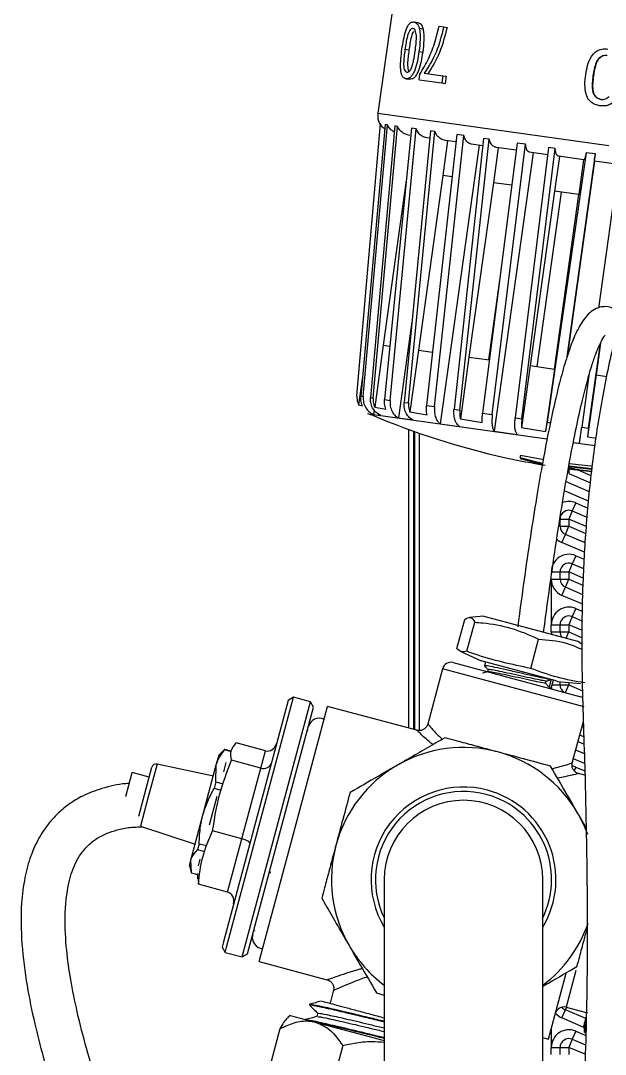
# Model space of a CAD drawing. Extents: x 75 to 2075, y 25 to 1460.
# Drawn here: x 1043.9 to 1126.9, y 969.1 to 1115.8 of the extents above; entities that cross this region are included whole.
import ezdxf

# ---------------------------------------------------------------- set-up
doc = ezdxf.new("R2010")
doc.units = 0
doc.header["$LTSCALE"] = 5
doc.linetypes.add('SLD-KATı', pattern=[0])
doc.layers.get('0').update_dxf_attribs({"linetype": 'CONTINUOUS'})

msp = doc.modelspace()

# ---------------------------------------------------------------- linework, layer by layer
at = {"color": 7, "linetype": 'SLD-KATı'}
for p, q in [((1098.506, 1130.512), (1094.616, 1102.657)), ((1099.719, 1115.612), (1100.267, 1115.536)), ((1100.498, 1114.723), (1101.03, 1114.648)), ((1102.773, 1112.879), (1103.298, 1115.009)), ((1103.298, 1115.009), (1103.964, 1114.916)), ((1103.964, 1114.916), (1104.433, 1114.85)), ((1099.025, 1111.605), (1098.464, 1111.684)), ((1100.455, 1111.409), (1100.979, 1111.336)), ((1100.474, 1107.403), (1100.589, 1108.228)), ((1101.21, 1108.339), (1103.842, 1107.972)), ((1103.842, 1107.972), (1103.699, 1106.953)), ((1103.842, 1107.972), (1104.295, 1107.908)), ((1104.295, 1107.908), (1104.153, 1106.889)), ((1125.21, 1107.949), (1125.144, 1107.958)), ((1098.595, 1107.561), (1099.143, 1107.485)), ((1100.474, 1107.403), (1103.699, 1106.953)), ((1103.699, 1106.953), (1104.153, 1106.889)), ((1126.133, 1103.716), (1126.171, 1103.711)), ((1126.31, 1104.626), (1126.273, 1104.632)), ((1094.923, 1101.142), (1091.585, 1062.56)), ((1091.655, 1062.551), (1094.988, 1101.133)), ((1095.66, 1101.039), (1092.19, 1062.476)), ((1092.533, 1062.428), (1095.969, 1100.996)), ((1097.022, 1100.849), (1093.586, 1062.281)), ((1093.954, 1062.23), (1097.385, 1100.798)), ((1094.988, 1101.133), (1094.923, 1101.142)), ((1095.969, 1100.996), (1095.66, 1101.039)), ((1097.385, 1100.798), (1097.022, 1100.849)), ((1099.388, 1100.519), (1095.576, 1062.003)), ((1096.351, 1061.895), (1100.072, 1100.423)), ((1102.077, 1100.143), (1098.356, 1061.615)), ((1098.986, 1061.527), (1102.703, 1100.056)), ((1100.072, 1100.423), (1099.388, 1100.519)), ((1105.84, 1099.618), (1101.536, 1061.171)), ((1101.988, 1099.104), (1101.558, 1099.164)), ((1102.703, 1100.056), (1102.077, 1100.143)), ((1102.666, 1061.013), (1106.831, 1099.479)), ((1109.594, 1099.093), (1105.429, 1060.627)), ((1106.831, 1099.479), (1105.84, 1099.618)), ((1110.421, 1098.978), (1109.594, 1099.093)), ((1108.978, 1098.128), (1103.456, 1058.585)), ((1104.514, 1098.751), (1103.822, 1093.799)), ((1105.686, 1098.587), (1104.193, 1098.796)), ((1106.258, 1060.511), (1110.421, 1098.978)), ((1109.506, 1098.054), (1107.873, 1098.282)), ((1114.385, 1098.424), (1109.486, 1060.061)), ((1110.862, 1059.869), (1115.587, 1098.256)), ((1111.698, 1097.748), (1111.006, 1092.796)), ((1114.241, 1097.393), (1111.465, 1097.78)), ((1118.836, 1097.803), (1114.11, 1059.415)), ((1115.587, 1098.256), (1114.385, 1098.424)), ((1115.059, 1059.283), (1119.783, 1097.67)), ((1119.783, 1097.67), (1118.836, 1097.803)), ((1116.649, 1097.056), (1111.127, 1057.513)), ((1118.76, 1096.762), (1116.067, 1097.138)), ((1124.186, 1097.056), (1118.649, 1058.781)), ((1120.387, 1096.534), (1119.696, 1091.582)), ((1123.853, 1096.05), (1120.264, 1096.552)), ((1121.461, 1068.072), (1125.482, 1096.875)), ((1125.482, 1096.875), (1124.186, 1097.056)), ((1128.899, 1096.398), (1125.912, 1075.001)), ((1125.341, 1095.843), (1121.465, 1068.084)), ((1123.811, 1096.056), (1123.119, 1091.104)), ((1128.756, 1095.366), (1125.34, 1095.843)), ((1103.822, 1093.799), (1100.365, 1069.039)), ((1105.167, 1093.611), (1103.822, 1093.799)), ((1098.656, 1093.124), (1095.39, 1069.734)), ((1111.006, 1092.796), (1107.549, 1068.036)), ((1113.619, 1092.431), (1111.006, 1092.796)), ((1119.696, 1091.582), (1116.238, 1066.823)), ((1120.621, 1091.453), (1117.163, 1066.694)), ((1119.662, 1066.345), (1123.119, 1091.104)), ((1123.119, 1091.104), (1119.696, 1091.582)), ((1111.902, 1078.979), (1110.32, 1067.649)), ((1099.46, 1073.045), (1097.556, 1059.408)), ((1124.527, 1057.96), (1126.208, 1070.007)), ((1126.21, 1070.01), (1125.582, 1065.518)), ((1095.39, 1069.734), (1094.164, 1060.954)), ((1095.39, 1069.734), (1096.328, 1069.603)), ((1100.365, 1069.039), (1099.139, 1060.259)), ((1100.365, 1069.039), (1102.385, 1068.757)), ((1107.549, 1068.036), (1106.323, 1059.256)), ((1107.549, 1068.036), (1110.453, 1067.631)), ((1116.238, 1066.823), (1115.012, 1058.043)), ((1116.238, 1066.823), (1119.662, 1066.345)), ((1119.662, 1066.345), (1118.423, 1057.476)), ((1124.578, 1065.446), (1123.552, 1058.097)), ((1125.582, 1065.518), (1124.356, 1056.738)), ((1125.582, 1065.518), (1127.116, 1065.304)), ((1092.441, 1065.26), (1091.884, 1061.272)), ((1091.585, 1062.56), (1091.655, 1062.551)), ((1092.19, 1062.476), (1092.533, 1062.428)), ((1091.884, 1061.272), (1092.437, 1061.104)), ((1093.586, 1062.281), (1093.954, 1062.23)), ((1094.164, 1060.954), (1095.745, 1060.643)), ((1095.576, 1062.003), (1096.351, 1061.895)), ((1098.356, 1061.615), (1098.986, 1061.527)), ((1101.536, 1061.171), (1102.666, 1061.013)), ((1093.148, 1060.012), (1093.148, 1060.024)), ((1118.611, 1056.394), (1093.683, 1059.875)), ((1094.096, 1060.555), (1094.005, 1059.904)), ((1094.005, 1059.904), (1095.058, 1059.757)), ((1099.139, 1060.259), (1101.592, 1059.826)), ((1105.429, 1060.627), (1106.258, 1060.511)), ((1109.486, 1060.061), (1110.862, 1059.869)), ((1097.556, 1059.408), (1099.562, 1059.128)), ((1103.456, 1058.585), (1106.218, 1058.199)), ((1106.323, 1059.256), (1109.406, 1058.735)), ((1114.11, 1059.415), (1115.059, 1059.283)), ((1115.012, 1058.043), (1118.423, 1057.476)), ((1123.552, 1058.097), (1124.527, 1057.96)), ((1098.962, 1057.368), (1099.034, 1057.368)), ((1099.034, 1015.359), (1099.034, 1057.757)), ((1099.659, 1057.531), (1099.659, 1015.192)), ((1099.846, 1015.142), (1099.846, 1057.464)), ((1100.471, 1057.243), (1100.471, 1015.019)), ((1111.127, 1057.513), (1114.376, 1057.06)), ((1124.356, 1056.738), (1125.583, 1056.534)), ((1125.449, 1055.439), (1122.353, 1055.872)), ((1122.366, 1055.938), (1123.236, 1055.822)), ((1098.962, 1054.746), (1099.034, 1054.746)), ((1114.815, 1053.781), (1114.798, 1053.656)), ((1121.673, 1052.314), (1122.481, 1052.204)), ((1099.034, 1049.47), (1098.962, 1049.47)), ((1124.643, 1048.904), (1121.229, 1050.367)), ((1122.706, 1047.344), (1122.213, 1046.195)), ((1120.471, 1044.016), (1120.471, 1045.046)), ((1120.471, 1045.046), (1121.721, 1045.046)), ((1122.213, 1046.195), (1121.721, 1045.046)), ((1121.721, 1045.046), (1121.721, 1044.016)), ((1122.213, 1046.195), (1124.274, 1045.312)), ((1120.471, 1044.016), (1121.721, 1044.016)), ((1121.229, 1042.867), (1121.721, 1044.016)), ((1120.736, 1041.718), (1121.229, 1042.867)), ((1124.04, 1041.662), (1121.229, 1042.867)), ((1098.962, 1040.687), (1099.034, 1040.687)), ((1098.962, 1040.44), (1099.034, 1040.44)), ((1122.706, 1039.844), (1122.213, 1038.695)), ((1119.221, 1037.546), (1120.471, 1037.546)), ((1120.471, 1036.516), (1120.471, 1037.546)), ((1120.471, 1037.546), (1121.721, 1037.546)), ((1122.213, 1038.695), (1121.721, 1037.546)), ((1121.721, 1037.546), (1121.721, 1036.516)), ((1122.213, 1038.695), (1123.822, 1038.005)), ((1119.221, 1036.516), (1119.221, 1030.046)), ((1119.221, 1036.516), (1120.471, 1036.516)), ((1120.471, 1036.516), (1121.721, 1036.516)), ((1121.229, 1035.367), (1121.721, 1036.516)), ((1120.736, 1034.218), (1121.229, 1035.367)), ((1123.711, 1034.303), (1121.229, 1035.367)), ((1122.706, 1032.344), (1122.213, 1031.195)), ((1105.833, 1026.651), (1106.942, 1030.788)), ((1107.252, 1026.271), (1108.36, 1030.408)), ((1109.677, 1031.272), (1107.561, 1031.087)), ((1109.677, 1031.272), (1122.958, 1027.713)), ((1122.213, 1031.195), (1121.721, 1030.046)), ((1122.213, 1031.195), (1123.664, 1030.573)), ((1119.221, 1029.016), (1119.221, 1030.046)), ((1119.221, 1030.046), (1120.471, 1030.046)), ((1119.221, 1029.016), (1120.471, 1029.016)), ((1120.471, 1029.016), (1120.471, 1030.046)), ((1120.471, 1030.046), (1121.721, 1030.046)), ((1120.471, 1029.016), (1121.721, 1029.016)), ((1121.721, 1030.046), (1121.721, 1029.016)), ((1116.323, 1023.841), (1117.432, 1027.977)), ((1123.622, 1027.248), (1122.958, 1027.713)), ((1106.298, 1026.298), (1109.28, 1024.908)), ((1105.321, 1024.675), (1123.432, 1019.822)), ((1119.738, 1022.106), (1109.28, 1024.908)), ((1109.87, 1024.75), (1109.728, 1024.219)), ((1103.79, 1023.791), (1101.686, 1015.938)), ((1110.28, 1023.666), (1110.199, 1023.364)), ((1118.399, 1021.736), (1118.48, 1022.038)), ((1118.906, 1021.196), (1118.399, 1021.736)), ((1118.48, 1022.038), (1119.189, 1022.253)), ((1119.189, 1022.253), (1118.906, 1021.196)), ((1119.225, 1021.027), (1119.529, 1022.161)), ((1120.12, 1022.003), (1119.738, 1022.106)), ((1120.12, 1022.003), (1123.397, 1021.716)), ((1120.471, 1021.516), (1120.471, 1021.973)), ((1120.471, 1021.516), (1121.721, 1021.516)), ((1119.212, 1021.03), (1118.865, 1021.045)), ((1081.883, 1019.308), (1072.692, 985.006)), ((1073.14, 984.265), (1082.648, 1019.75)), ((1075.358, 982.88), (1085.063, 1019.103)), ((1082.648, 1019.75), (1081.883, 1019.308)), ((1082.625, 1000.345), (1087.478, 1018.456)), ((1085.063, 1019.103), (1082.648, 1019.75)), ((1085.505, 1018.337), (1085.063, 1019.103)), ((1100.163, 1015.057), (1087.478, 1018.456)), ((1076.123, 983.322), (1085.505, 1018.337)), ((1122.213, 1010.443), (1123.788, 1016.323)), ((1123.595, 1015.603), (1123.811, 1015.51)), ((1084.741, 1014.983), (1084.615, 1015.017)), ((1074.035, 1012.655), (1073.731, 1012.129)), ((1078.672, 1012.154), (1074.52, 1013.267)), ((1071.693, 1010.143), (1072.079, 1011.582)), ((1072.881, 1012.384), (1072.079, 1011.582)), ((1072.862, 1012.362), (1072.785, 1012.245)), ((1073.706, 1012.033), (1072.836, 1012.266)), ((1072.862, 1012.362), (1073.732, 1012.129)), ((1078.014, 1009.698), (1078.672, 1012.154)), ((1123.918, 1011.714), (1122.694, 1012.239)), ((1060.681, 1002.854), (1062.546, 1009.812)), ((1071.27, 1008.564), (1063.279, 1010.262)), ((1069.783, 1003.016), (1071.693, 1010.143)), ((1071.621, 1007.733), (1071.693, 1010.143)), ((1073.047, 1010.479), (1072.697, 1009.175)), ((1078.014, 1009.698), (1073.861, 1010.81)), ((1075.326, 999.667), (1078.014, 1009.698)), ((1058.842, 1005.649), (1059.756, 1009.061)), ((1062.171, 1008.413), (1059.756, 1009.061)), ((1123.993, 1008.672), (1123.097, 1008.912)), ((1071.621, 1007.733), (1071.367, 1006.783)), ((1072.237, 1006.55), (1071.367, 1006.783)), ((1071.621, 1007.733), (1072.492, 1007.499)), ((1071.755, 1005.658), (1070.661, 1001.575)), ((1068.066, 996.607), (1069.783, 1003.016)), ((1060.912, 1001.429), (1068.682, 998.904)), ((1075.326, 999.667), (1071.174, 1000.78)), ((1073.297, 992.094), (1075.326, 999.667)), ((1077.772, 982.233), (1082.625, 1000.345)), ((1069.271, 998.961), (1069.042, 998.107)), ((1069.913, 997.874), (1069.042, 998.107)), ((1069.271, 998.961), (1070.141, 998.728)), ((1067.873, 995.886), (1068.066, 996.607)), ((1068.161, 994.819), (1068.066, 996.607)), ((1069.372, 996.764), (1069.118, 995.818)), ((1067.873, 995.886), (1068.166, 994.79)), ((1079.278, 995.031), (1079.351, 994.761)), ((1068.161, 994.819), (1069.03, 994.586)), ((1069.03, 994.725), (1069.03, 993.978)), ((1069.12, 993.978), (1069.144, 993.206)), ((1095.523, 993.874), (1095.523, 963.254)), ((1118.023, 963.254), (1118.023, 993.874)), ((1073.297, 992.094), (1069.144, 993.206)), ((1077.013, 986.643), (1077.139, 986.609)), ((1072.692, 985.006), (1072.501, 984.293)), ((1072.501, 984.293), (1072.943, 983.528)), ((1072.943, 983.528), (1073.14, 984.265)), ((1072.943, 983.528), (1075.358, 982.88)), ((1075.358, 982.88), (1076.123, 983.322)), ((1077.772, 982.233), (1087.568, 979.609)), ((1118.824, 971.234), (1121.332, 980.592)), ((1088.343, 978.216), (1087.83, 976.303)), ((1094.419, 977.773), (1095.523, 977.477)), ((1084.919, 976.161), (1084.895, 976.072)), ((1086.649, 976.581), (1086.706, 976.604)), ((1082.192, 974.579), (1081.847, 974.289)), ((1082.192, 974.579), (1085.742, 973.628)), ((1086.079, 974.888), (1085.952, 974.417)), ((1120.736, 974.218), (1121.229, 975.367)), ((1124.128, 974.124), (1121.229, 975.367)), ((1121.326, 975.74), (1124.344, 974.931)), ((1085.742, 973.628), (1095.523, 971.007)), ((1123.818, 973.055), (1123.961, 972.537)), ((1080.71, 972.691), (1077.97, 962.466)), ((1118.023, 971.448), (1118.824, 971.234)), ((1122.706, 972.344), (1122.213, 971.195)), ((1123.94, 972.166), (1124.027, 972.142)), ((1124.035, 972.141), (1124.079, 972.184)), ((1089.631, 970.301), (1087.457, 962.186)), ((1119.221, 969.016), (1119.221, 970.046)), ((1119.221, 970.046), (1120.471, 970.046)), ((1120.471, 969.016), (1120.471, 970.046)), ((1120.471, 970.046), (1121.721, 970.046)), ((1122.213, 971.195), (1121.721, 970.046)), ((1121.721, 970.046), (1121.721, 969.016)), ((1122.213, 971.195), (1124.072, 970.398))]:
    msp.add_line(p, q, dxfattribs=at)
at = {"color": 8, "linetype": 'SLD-KATı'}
for p, q in [((1094.616, 1102.657), (1127.391, 1098.081)), ((1118.649, 1058.781), (1119.1, 1058.718)), ((1121.721, 1052.176), (1121.721, 1051.516)), ((1121.721, 1051.516), (1124.776, 1050.207)), ((1124.878, 1051.193), (1122.947, 1052.021)), ((1124.509, 1047.601), (1121.105, 1049.06)), ((1122.706, 1047.344), (1124.407, 1046.615)), ((1124.179, 1043.993), (1121.721, 1045.046)), ((1121.721, 1044.016), (1124.119, 1042.988)), ((1123.961, 1040.336), (1120.736, 1041.718)), ((1122.706, 1039.844), (1123.901, 1039.331)), ((1123.744, 1036.679), (1121.721, 1037.546)), ((1121.721, 1036.516), (1123.728, 1035.656)), ((1123.694, 1032.951), (1120.736, 1034.218)), ((1122.706, 1032.344), (1123.681, 1031.926)), ((1119.221, 1029.016), (1119.24, 1028.709)), ((1121.348, 1028.145), (1121.721, 1029.016)), ((1123.647, 1029.221), (1121.721, 1030.046)), ((1121.721, 1029.016), (1123.634, 1028.196)), ((1123.889, 1018.405), (1103.79, 1023.791)), ((1119.356, 1021.516), (1120.471, 1021.516)), ((1121.246, 1020.407), (1121.721, 1021.516)), ((1121.721, 1021.863), (1121.721, 1021.516)), ((1121.721, 1021.516), (1123.666, 1020.683)), ((1119.252, 1021.125), (1119.29, 1020.931)), ((1123.85, 1014.134), (1123.268, 1014.383)), ((1123.021, 1013.459), (1123.879, 1013.091)), ((1063.279, 1010.262), (1061.988, 1005.441)), ((1122.706, 1009.844), (1122.211, 1009.997)), ((1123.955, 1010.339), (1122.367, 1011.019)), ((1122.706, 1009.844), (1122.476, 1009.307)), ((1122.706, 1009.844), (1123.978, 1009.298)), ((1061.988, 1005.441), (1060.912, 1001.429)), ((1122.73, 980.98), (1121.326, 975.74)), ((1121.229, 975.367), (1121.382, 975.725)), ((1123.868, 972.876), (1120.736, 974.218)), ((1119.221, 972.715), (1119.221, 970.046)), ((1122.706, 972.344), (1124.127, 971.735)), ((1124.017, 969.062), (1121.721, 970.046))]:
    msp.add_line(p, q, dxfattribs=at)
at = {"color": 7, "linetype": 'SLD-KATı', "flags": 128}
for points in [[(1112.78, 1053.762), (1112.78, 1053.752), (1112.783, 1053.762)], [(1114.798, 1053.656), (1116.403, 1053.225), (1117.962, 1052.859)], [(1114.815, 1053.781), (1116.42, 1053.35), (1117.983, 1052.982)], [(1117.971, 1053.489), (1116.887, 1053.679), (1114.851, 1054.068)], [(1124.904, 1052.542), (1123.036, 1052.752), (1121.872, 1052.899)], [(1118.176, 1029.249), (1118.171, 1029.221), (1118.016, 1029.037)], [(1123.7, 1019.715), (1123.661, 1019.735), (1123.432, 1019.822)], [(1123.011, 1003.249), (1123.852, 1001.612), (1124.386, 1000.306)]]:
    msp.add_lwpolyline(points, dxfattribs=at)
at = {"color": 7, "linetype": 'SLD-KATı'}
for centre, radius, start, end in [((1097.092, 1102.312), 2.5, 172.05057, 209.27689), ((1094.029, 1062.351), 2.5, 249.36017, 262.05057), ((1135.879, 1158.636), 107.398, 246.86513, 257.5796), ((1135.878, 1158.636), 107.388, 257.57918, 260.61193), ((1216.489, 1040.678), 102.516, 172.49502, 172.72699), ((1201.836, 1042.69), 87.725, 172.5479, 172.7369), ((1128.999, 1103.268), 51.603, 261.81386, 265.58735), ((1135.871, 1158.637), 107.075, 262.39858, 264.15762), ((1131.479, 1102.947), 51.535, 259.08563, 262.81025), ((1135.879, 1158.636), 107.398, 262.42459, 262.91657), ((1135.871, 1158.637), 106.95, 262.40234, 264.15764), ((1121.721, 1045.046), 1.25, 66.80141, 180), ((1121.721, 1044.016), 1.25, 180, 246.80141), ((1121.721, 1037.546), 2.5, 66.80141, 180), ((1121.721, 1037.546), 1.25, 66.80141, 180), ((1121.721, 1036.516), 2.5, 180, 246.80141), ((1121.721, 1036.516), 1.25, 180, 246.80141), ((1121.721, 1030.046), 2.5, 66.80141, 180), ((1121.721, 1030.046), 1.25, 66.80141, 180), ((1121.721, 1029.016), 1.25, 180, 213.63596), ((1104.997, 1023.467), 1.25, 75, 165), ((1121.721, 1021.516), 1.25, 180, 237.74055), ((1086.287, 1015.216), 1.563, 63.46304, 165), ((1106.773, 993.874), 18.75, 75, 120), ((1106.773, 993.874), 18.75, 30, 75), ((1063.149, 1009.651), 0.625, 78, 165), ((1106.773, 993.874), 18.75, 120, 165), ((1106.773, 993.874), 13.125, 75, 211.00272), ((1106.773, 993.874), 12.5, 75, 205.84193), ((1106.773, 993.874), 12.5, 333.61327, 75), ((1106.773, 993.874), 13.125, 328.99728, 75), ((1106.773, 993.874), 11.25, 0, 180), ((1106.773, 993.874), 18.75, 165, 210), ((1106.773, 993.874), 18.75, 306.8699, 340.72167), ((1078.36, 985.635), 1.562, 165, 266.53696), ((1106.773, 993.874), 18.75, 210, 233.1301), ((1121.002, 974.532), 1.25, 75, 165), ((1121.721, 976.516), 1.25, 217.63684, 246.80141), ((1121.721, 970.046), 2.5, 66.80141, 180), ((1121.721, 970.046), 1.25, 66.80141, 180)]:
    msp.add_arc(centre, radius, start, end, dxfattribs=at)
at = {"color": 8, "linetype": 'SLD-KATı'}
for centre, start, end in [((1121.721, 1045.046), 66.80141, 111.1988), ((1121.721, 1044.016), 226.5042, 246.80141), ((1121.721, 976.516), 220.0829, 246.80141)]:
    msp.add_arc(centre, 2.5, start, end, dxfattribs=at)
at = {"color": 7, "linetype": 'SLD-KATı'}
for centre, major_axis, ratio, start_param, end_param in [((1079.03, 1013.492), (0.358, 1.337), 0.9028097, 3.1415927, 4.712389), ((1078.284, 1010.708), (1.207, -0.324), 0.8363658, 4.712389, 6.2831853), ((1075.238, 999.34), (1.207, -0.324), 0.2712874, 0, 1.5707963), ((1072.938, 990.756), (0.358, 1.337), 0.9028097, 4.712389, 6.2831853)]:
    msp.add_ellipse(centre, major_axis=major_axis, ratio=ratio, start_param=start_param, end_param=end_param, dxfattribs=at)
for points, knots in [([(1098.039, 1111.746), (1098.106, 1112.195), (1098.241, 1113.092), (1098.502, 1114.188), (1098.799, 1114.948), (1099.079, 1115.388), (1099.398, 1115.618), (1099.612, 1115.614), (1099.719, 1115.612)], [0, 0, 0, 0, 0.2489047, 0.4974834, 0.6223125, 0.7475325, 0.873476, 1, 1, 1, 1]), ([(1099.719, 1115.612), (1099.878, 1115.562), (1100.115, 1115.488), (1100.333, 1115.151), (1100.437, 1114.922), (1100.478, 1114.789), (1100.498, 1114.723)], [0, 0, 0, 0, 0.5003167, 0.7504277, 0.8753328, 1, 1, 1, 1]), ([(1100.267, 1115.536), (1100.423, 1115.486), (1100.656, 1115.412), (1100.869, 1115.076), (1100.97, 1114.847), (1101.01, 1114.715), (1101.03, 1114.648)], [0, 0, 0, 0, 0.4988163, 0.7491523, 0.8745511, 1, 1, 1, 1]), ([(1099.591, 1114.695), (1099.513, 1114.688), (1099.356, 1114.675), (1099.132, 1114.415), (1098.942, 1114.053), (1098.675, 1113.145), (1098.558, 1112.333), (1098.464, 1111.684)], [0, 0, 0, 0, 0.1262341, 0.2519697, 0.3771553, 0.5019799, 1, 1, 1, 1]), ([(1099.666, 1114.269), (1099.611, 1114.171), (1099.491, 1113.958), (1099.238, 1113.058), (1099.12, 1112.251), (1099.025, 1111.605)], [0, 0, 0, 0, 0.1466003, 0.3173277, 1, 1, 1, 1]), ([(1099.915, 1111.481), (1100.001, 1112.131), (1100.109, 1112.944), (1100.081, 1113.896), (1099.977, 1114.296), (1099.817, 1114.613), (1099.667, 1114.668), (1099.591, 1114.695)], [0, 0, 0, 0, 0.4979741, 0.6227974, 0.7479899, 0.8737186, 1, 1, 1, 1]), ([(1100.498, 1114.723), (1100.541, 1114.469), (1100.628, 1113.961), (1100.624, 1112.83), (1100.523, 1111.977), (1100.455, 1111.409)], [0, 0, 0, 0, 0.2503766, 0.5004768, 1, 1, 1, 1]), ([(1101.03, 1114.648), (1101.071, 1114.395), (1101.155, 1113.886), (1101.149, 1112.756), (1101.047, 1111.904), (1100.979, 1111.336)], [0, 0, 0, 0, 0.2496847, 0.4998081, 1, 1, 1, 1]), ([(1103.964, 1114.916), (1103.654, 1113.679), (1103.033, 1111.199), (1101.819, 1109.294), (1101.21, 1108.339)], [0, 0, 0, 0, 0.4987635, 1, 1, 1, 1]), ([(1104.433, 1114.85), (1104.126, 1113.614), (1103.513, 1111.141), (1102.313, 1109.227), (1101.713, 1108.269)], [0, 0, 0, 0, 0.4998381, 1, 1, 1, 1]), ([(1100.589, 1108.228), (1101.01, 1108.928), (1101.85, 1110.328), (1102.465, 1112.029), (1102.773, 1112.879)], [0, 0, 0, 0, 0.5006269, 1, 1, 1, 1]), ([(1098.595, 1107.561), (1098.492, 1107.591), (1098.285, 1107.649), (1098.042, 1107.957), (1097.886, 1108.448), (1097.826, 1109.279), (1097.858, 1110.393), (1097.979, 1111.295), (1098.039, 1111.746)], [0, 0, 0, 0, 0.1264994, 0.2525475, 0.3776578, 0.5024578, 0.751109, 1, 1, 1, 1]), ([(1098.464, 1111.684), (1098.376, 1111.031), (1098.266, 1110.215), (1098.277, 1109.269), (1098.358, 1108.865), (1098.506, 1108.556), (1098.654, 1108.504), (1098.729, 1108.478)], [0, 0, 0, 0, 0.4979511, 0.6227535, 0.7479571, 0.873668, 1, 1, 1, 1]), ([(1100.455, 1111.409), (1100.386, 1110.96), (1100.247, 1110.063), (1099.952, 1108.97), (1099.604, 1108.217), (1099.281, 1107.783), (1098.925, 1107.556), (1098.705, 1107.56), (1098.595, 1107.561)], [0, 0, 0, 0, 0.2489196, 0.4974993, 0.6223655, 0.7475698, 0.8734839, 1, 1, 1, 1]), ([(1099.025, 1111.605), (1098.936, 1110.951), (1098.824, 1110.133), (1098.836, 1109.195), (1098.903, 1108.805), (1098.997, 1108.648), (1099.038, 1108.58)], [0, 0, 0, 0, 0.5899947, 0.7375309, 0.884843, 1, 1, 1, 1]), ([(1100.979, 1111.336), (1100.91, 1110.887), (1100.771, 1109.991), (1100.48, 1108.898), (1100.136, 1108.144), (1099.818, 1107.709), (1099.467, 1107.481), (1099.251, 1107.483), (1099.143, 1107.485)], [0, 0, 0, 0, 0.2505281, 0.5004209, 0.6254831, 0.7502337, 0.8749841, 1, 1, 1, 1]), ([(1099.322, 1108.95), (1099.398, 1109.141), (1099.551, 1109.523), (1099.747, 1110.387), (1099.848, 1111.043), (1099.915, 1111.481)], [0, 0, 0, 0, 0.2499109, 0.5000071, 1, 1, 1, 1]), ([(1124.114, 1108.105), (1124.188, 1108.553), (1124.338, 1109.447), (1124.755, 1110.522), (1125.318, 1111.245), (1125.888, 1111.644), (1126.567, 1111.824), (1127.027, 1111.786), (1127.257, 1111.767)], [0, 0, 0, 0, 0.2489047, 0.4974834, 0.6223125, 0.7475325, 0.873476, 1, 1, 1, 1]), ([(1127.129, 1110.85), (1126.963, 1110.855), (1126.63, 1110.867), (1126.177, 1110.638), (1125.812, 1110.301), (1125.366, 1109.418), (1125.242, 1108.607), (1125.144, 1107.958)], [0, 0, 0, 0, 0.1262341, 0.2519697, 0.3771553, 0.5019799, 1, 1, 1, 1]), ([(1127.167, 1110.844), (1127.003, 1110.85), (1126.675, 1110.86), (1126.23, 1110.629), (1125.871, 1110.291), (1125.431, 1109.407), (1125.308, 1108.597), (1125.21, 1107.949)], [0, 0, 0, 0, 0.1246249, 0.2493619, 0.3742923, 0.4994686, 1, 1, 1, 1]), ([(1098.729, 1108.478), (1098.753, 1108.476), (1098.803, 1108.472), (1098.906, 1108.492), (1099.037, 1108.565), (1099.189, 1108.725), (1099.278, 1108.875), (1099.322, 1108.95)], [0, 0, 0, 0, 0.1257548, 0.2513864, 0.5017456, 0.7512825, 1, 1, 1, 1]), ([(1126.133, 1103.716), (1125.907, 1103.762), (1125.454, 1103.855), (1124.852, 1104.213), (1124.399, 1104.746), (1124.094, 1105.611), (1123.946, 1106.75), (1124.058, 1107.653), (1124.114, 1108.105)], [0, 0, 0, 0, 0.1264994, 0.2525475, 0.3776578, 0.5024578, 0.751109, 1, 1, 1, 1]), ([(1125.144, 1107.958), (1125.06, 1107.305), (1124.955, 1106.488), (1125.15, 1105.516), (1125.406, 1105.088), (1125.784, 1104.746), (1126.11, 1104.67), (1126.273, 1104.632)], [0, 0, 0, 0, 0.4979511, 0.6227535, 0.7479571, 0.873668, 1, 1, 1, 1]), ([(1125.21, 1107.949), (1125.126, 1107.296), (1125.021, 1106.48), (1125.21, 1105.509), (1125.459, 1105.082), (1125.83, 1104.74), (1126.15, 1104.664), (1126.31, 1104.626)], [0, 0, 0, 0, 0.5004746, 0.625625, 0.7505855, 0.8752851, 1, 1, 1, 1]), ([(1144.67, 1106.936), (1143.359, 1105.096), (1140.922, 1101.673), (1138.019, 1096.626), (1135.835, 1092.313), (1134.276, 1088.845), (1133.18, 1086.182), (1132.344, 1084.009), (1131.601, 1081.96), (1130.608, 1079.043), (1129.417, 1075.155), (1127.859, 1069.24), (1126.331, 1061.963), (1125.044, 1053.492), (1124.18, 1045.001), (1123.6, 1035.112), (1123.469, 1023.672), (1123.975, 1011.014), (1124.184, 1001.354), (1124.281, 994.703), (1124.322, 990.301), (1124.337, 985.046), (1124.299, 978.79), (1124.142, 971.816), (1123.98, 966.482), (1123.762, 963.52), (1123.727, 963.046)], [0, 0, 0, 0, 0.0456257, 0.0848719, 0.1174794, 0.1432886, 0.1616744, 0.1756927, 0.1903521, 0.2057293, 0.2379925, 0.2725463, 0.3294606, 0.3883888, 0.4460296, 0.5023751, 0.5892594, 0.6780951, 0.75972, 0.7854135, 0.8130887, 0.8490343, 0.8919833, 0.9399184, 0.9903931, 1, 1, 1, 1]), ([(1129.29, 1107.382), (1129.215, 1106.934), (1129.065, 1106.039), (1128.647, 1104.963), (1128.079, 1104.241), (1127.506, 1103.842), (1126.825, 1103.66), (1126.364, 1103.697), (1126.133, 1103.716)], [0, 0, 0, 0, 0.2489196, 0.4974993, 0.6223655, 0.7475698, 0.8734839, 1, 1, 1, 1]), ([(1126.273, 1104.632), (1126.325, 1104.626), (1126.431, 1104.614), (1126.642, 1104.619), (1126.903, 1104.674), (1127.189, 1104.815), (1127.346, 1104.956), (1127.425, 1105.026)], [0, 0, 0, 0, 0.1257548, 0.2513864, 0.5017456, 0.7512825, 1, 1, 1, 1]), ([(1128.317, 1104.586), (1128.236, 1104.475), (1128.021, 1104.18), (1127.518, 1103.843), (1126.852, 1103.656), (1126.398, 1103.692), (1126.171, 1103.711)], [0, 0, 0, 0, 0.1681724, 0.4452521, 0.7223312, 1, 1, 1, 1]), ([(1095.604, 1100.416), (1095.527, 1100.469), (1095.263, 1100.65), (1095.102, 1100.933), (1094.988, 1101.133)], [0, 0, 0, 0, 0.2911102, 1, 1, 1, 1]), ([(1096.944, 1099.973), (1096.728, 1100.116), (1096.329, 1100.38), (1096.083, 1100.802), (1095.969, 1100.996)], [0, 0, 0, 0, 0.5394552, 1, 1, 1, 1]), ([(1099.162, 1099.498), (1098.9, 1099.564), (1098.376, 1099.694), (1097.758, 1100.182), (1097.5, 1100.608), (1097.385, 1100.798)], [0, 0, 0, 0, 0.3570532, 0.7141322, 1, 1, 1, 1]), ([(1101.558, 1099.164), (1101.337, 1099.223), (1100.894, 1099.342), (1100.377, 1099.815), (1100.166, 1100.235), (1100.072, 1100.423)], [0, 0, 0, 0, 0.3562682, 0.7125468, 1, 1, 1, 1]), ([(1104.193, 1098.796), (1103.971, 1098.855), (1103.526, 1098.975), (1103.008, 1099.448), (1102.797, 1099.869), (1102.703, 1100.056)], [0, 0, 0, 0, 0.35705317, 0.71413224, 1, 1, 1, 1]), ([(1107.873, 1098.282), (1107.713, 1098.333), (1107.393, 1098.434), (1107.032, 1098.886), (1106.893, 1099.296), (1106.831, 1099.479)], [0, 0, 0, 0, 0.3562682, 0.7125468, 1, 1, 1, 1]), ([(1111.465, 1097.78), (1111.304, 1097.831), (1110.983, 1097.933), (1110.621, 1098.385), (1110.482, 1098.795), (1110.421, 1098.978)], [0, 0, 0, 0, 0.3570532, 0.7141322, 1, 1, 1, 1]), ([(1116.067, 1097.138), (1115.985, 1097.178), (1115.82, 1097.258), (1115.656, 1097.681), (1115.608, 1098.079), (1115.587, 1098.256)], [0, 0, 0, 0, 0.3562682, 0.7125468, 1, 1, 1, 1]), ([(1120.264, 1096.552), (1120.182, 1096.592), (1120.016, 1096.672), (1119.852, 1097.096), (1119.804, 1097.494), (1119.783, 1097.67)], [0, 0, 0, 0, 0.3570532, 0.7141322, 1, 1, 1, 1]), ([(1124.186, 1097.056), (1124.139, 1096.848), (1124.046, 1096.432), (1123.93, 1096.101), (1123.877, 1096.066), (1123.853, 1096.05)], [0, 0, 0, 0, 0.3553787, 0.7105713, 1, 1, 1, 1]), ([(1125.34, 1095.843), (1125.343, 1095.871), (1125.35, 1095.927), (1125.405, 1096.32), (1125.458, 1096.703), (1125.482, 1096.875)], [0, 0, 0, 0, 0.3562682, 0.7125468, 1, 1, 1, 1]), ([(1129.231, 1074.094), (1129.053, 1074.271), (1128.646, 1074.678), (1127.784, 1075.119), (1126.661, 1075.273), (1125.554, 1074.97), (1124.294, 1074.098), (1123.317, 1072.679), (1122.512, 1070.986), (1121.917, 1069.467), (1121.247, 1067.483), (1120.506, 1064.864), (1119.708, 1061.602), (1118.875, 1057.747), (1118.034, 1053.347), (1117.182, 1048.435), (1116.327, 1043.065), (1115.397, 1036.75), (1114.786, 1032.186), (1114.458, 1029.736)], [0, 0, 0, 0, 0.0168554, 0.0386879, 0.0627663, 0.0873261, 0.1127573, 0.1681343, 0.2071807, 0.2325321, 0.2740775, 0.3379381, 0.3964414, 0.4708554, 0.5644572, 0.6494885, 0.7491437, 0.865305, 1, 1, 1, 1]), ([(1118.176, 1029.25), (1118.498, 1031.652), (1119.1, 1036.152), (1120.02, 1042.409), (1120.875, 1047.791), (1121.738, 1052.775), (1122.604, 1057.291), (1123.474, 1061.278), (1124.245, 1064.355), (1124.917, 1066.67), (1125.495, 1068.368), (1126.019, 1069.667), (1126.493, 1070.631), (1126.762, 1071.021), (1126.864, 1071.169)], [0, 0, 0, 0, 0.15792138, 0.29580152, 0.41554953, 0.51897648, 0.63443367, 0.72763412, 0.8019643, 0.86050822, 0.90601367, 0.94085035, 0.97748432, 1, 1, 1, 1]), ([(1091.655, 1062.551), (1091.65, 1062.445), (1091.632, 1062.06), (1091.728, 1061.621), (1091.863, 1061.319), (1091.884, 1061.272)], [0, 0, 0, 0, 0.242341, 0.8820994, 1, 1, 1, 1]), ([(1092.437, 1061.104), (1092.338, 1061.36), (1092.168, 1061.799), (1092.184, 1062.277), (1092.19, 1062.476)], [0, 0, 0, 0, 0.5833602, 1, 1, 1, 1]), ([(1092.533, 1062.428), (1092.535, 1062.146), (1092.537, 1061.582), (1092.88, 1060.807), (1093.388, 1060.221), (1093.816, 1060.001), (1094.005, 1059.904)], [0, 0, 0, 0, 0.2637582, 0.5275868, 0.7916185, 1, 1, 1, 1]), ([(1095.058, 1059.757), (1094.82, 1059.886), (1094.342, 1060.143), (1093.841, 1060.818), (1093.575, 1061.56), (1093.583, 1062.061), (1093.586, 1062.281)], [0, 0, 0, 0, 0.2646004, 0.5292974, 0.7936791, 1, 1, 1, 1]), ([(1093.954, 1062.23), (1093.948, 1062.124), (1093.928, 1061.739), (1094.017, 1061.301), (1094.144, 1061.001), (1094.164, 1060.954)], [0, 0, 0, 0, 0.242341, 0.8820994, 1, 1, 1, 1]), ([(1095.745, 1060.643), (1095.67, 1060.895), (1095.541, 1061.328), (1095.566, 1061.805), (1095.576, 1062.003)], [0, 0, 0, 0, 0.5833602, 1, 1, 1, 1]), ([(1096.351, 1061.895), (1096.346, 1061.614), (1096.336, 1061.051), (1096.614, 1060.285), (1097.035, 1059.711), (1097.397, 1059.501), (1097.556, 1059.408)], [0, 0, 0, 0, 0.2637582, 0.5275868, 0.7916185, 1, 1, 1, 1]), ([(1099.562, 1059.128), (1099.361, 1059.252), (1098.959, 1059.498), (1098.544, 1060.161), (1098.332, 1060.896), (1098.349, 1061.396), (1098.356, 1061.615)], [0, 0, 0, 0, 0.26458568, 0.52928264, 0.79366437, 1, 1, 1, 1]), ([(1098.986, 1061.527), (1098.979, 1061.422), (1098.954, 1061.038), (1099.021, 1060.603), (1099.123, 1060.305), (1099.139, 1060.259)], [0, 0, 0, 0, 0.242341, 0.8820994, 1, 1, 1, 1]), ([(1101.592, 1059.826), (1101.552, 1060.074), (1101.482, 1060.499), (1101.52, 1060.973), (1101.536, 1061.171)], [0, 0, 0, 0, 0.5833602, 1, 1, 1, 1]), ([(1102.666, 1061.013), (1102.652, 1060.733), (1102.624, 1060.173), (1102.799, 1059.422), (1103.086, 1058.866), (1103.343, 1058.671), (1103.456, 1058.585)], [0, 0, 0, 0, 0.2637582, 0.5275868, 0.7916185, 1, 1, 1, 1]), ([(1106.218, 1058.199), (1106.076, 1058.314), (1105.79, 1058.544), (1105.511, 1059.188), (1105.384, 1059.911), (1105.415, 1060.409), (1105.429, 1060.627)], [0, 0, 0, 0, 0.2645857, 0.5292826, 0.7936644, 1, 1, 1, 1]), ([(1106.258, 1060.511), (1106.249, 1060.406), (1106.217, 1060.024), (1106.249, 1059.593), (1106.313, 1059.301), (1106.323, 1059.256)], [0, 0, 0, 0, 0.242341, 0.8820994, 1, 1, 1, 1]), ([(1109.406, 1058.735), (1109.408, 1058.977), (1109.41, 1059.392), (1109.464, 1059.864), (1109.486, 1060.061)], [0, 0, 0, 0, 0.5833602, 1, 1, 1, 1]), ([(1110.862, 1059.869), (1110.836, 1059.59), (1110.785, 1059.034), (1110.829, 1058.3), (1110.947, 1057.769), (1111.072, 1057.591), (1111.127, 1057.513)], [0, 0, 0, 0, 0.26375819, 0.52758684, 0.79161845, 1, 1, 1, 1]), ([(1114.376, 1057.06), (1114.307, 1057.165), (1114.169, 1057.374), (1114.061, 1057.994), (1114.04, 1058.702), (1114.089, 1059.198), (1114.11, 1059.415)], [0, 0, 0, 0, 0.2646004, 0.5292974, 0.7936791, 1, 1, 1, 1]), ([(1115.059, 1059.283), (1115.047, 1059.178), (1115.005, 1058.796), (1114.995, 1058.372), (1115.01, 1058.087), (1115.012, 1058.043)], [0, 0, 0, 0, 0.242341, 0.8820994, 1, 1, 1, 1]), ([(1118.423, 1057.476), (1118.47, 1057.711), (1118.549, 1058.115), (1118.62, 1058.585), (1118.649, 1058.781)], [0, 0, 0, 0, 0.5833602, 1, 1, 1, 1]), ([(1123.236, 1055.822), (1123.246, 1055.889), (1123.267, 1056.044), (1123.336, 1056.542), (1123.423, 1057.168), (1123.498, 1057.708), (1123.537, 1057.989), (1123.552, 1058.097)], [0, 0, 0, 0, 0.2028912, 0.4675477, 0.7317944, 0.8970574, 1, 1, 1, 1]), ([(1124.527, 1057.96), (1124.512, 1057.856), (1124.459, 1057.476), (1124.401, 1057.058), (1124.362, 1056.781), (1124.356, 1056.738)], [0, 0, 0, 0, 0.242341, 0.8820994, 1, 1, 1, 1]), ([(1106.942, 1030.788), (1107.237, 1030.961), (1107.838, 1031.313), (1108.184, 1030.713), (1108.36, 1030.408)], [0, 0, 0, 0, 0.4912125, 1, 1, 1, 1]), ([(1108.36, 1030.408), (1108.749, 1030.377), (1110.472, 1030.241), (1113.536, 1029.666), (1116.108, 1028.623), (1117.389, 1027.998), (1117.432, 1027.977)], [0, 0, 0, 0, 0.1236291, 0.5481669, 0.9848007, 1, 1, 1, 1]), ([(1117.432, 1027.977), (1118.753, 1027.896), (1120.907, 1027.763), (1122.858, 1026.867), (1123.613, 1026.52)], [0, 0, 0, 0, 0.6130585, 1, 1, 1, 1]), ([(1107.252, 1026.271), (1106.986, 1026.219), (1106.451, 1026.115), (1106.04, 1026.472), (1105.833, 1026.651)], [0, 0, 0, 0, 0.497922, 1, 1, 1, 1]), ([(1116.323, 1023.841), (1113.638, 1024.405), (1110.565, 1025.051), (1107.623, 1026.134), (1107.252, 1026.271)], [0, 0, 0, 0, 0.8736895, 1, 1, 1, 1]), ([(1119.189, 1022.253), (1118.881, 1022.308), (1118.267, 1022.419), (1116.616, 1022.78), (1114.714, 1023.209), (1112.794, 1023.643), (1111.133, 1024.007), (1110.082, 1024.207), (1109.622, 1024.276), (1109.737, 1024.217), (1109.741, 1024.215)], [0, 0, 0, 0, 0.14209193, 0.28418386, 0.42627579, 0.56836772, 0.71045965, 0.85255158, 0.99464351, 1, 1, 1, 1]), ([(1110.218, 1023.377), (1110.092, 1023.343), (1109.84, 1023.275), (1109.587, 1023.207), (1109.461, 1023.173)], [0, 0, 0, 0, 0.4999197, 1, 1, 1, 1]), ([(1109.737, 1024.201), (1109.829, 1024.108), (1110.009, 1023.927), (1110.19, 1023.746), (1110.278, 1023.658)], [0, 0, 0, 0, 0.5114595, 1, 1, 1, 1]), ([(1118.48, 1022.038), (1118.214, 1022.083), (1117.68, 1022.172), (1116.25, 1022.474), (1114.603, 1022.834), (1112.94, 1023.199), (1111.501, 1023.504), (1110.589, 1023.667), (1110.19, 1023.719), (1110.289, 1023.665), (1110.292, 1023.663)], [0, 0, 0, 0, 0.14204495, 0.28408991, 0.42613486, 0.56817982, 0.71022477, 0.85226973, 0.99431468, 1, 1, 1, 1]), ([(1118.399, 1021.736), (1118.133, 1021.781), (1117.599, 1021.87), (1116.169, 1022.172), (1114.524, 1022.532), (1112.853, 1022.899), (1111.444, 1023.196), (1110.477, 1023.378), (1110.327, 1023.369), (1110.259, 1023.364)], [0, 0, 0, 0, 0.1462476, 0.2924952, 0.4387428, 0.5849904, 0.731238, 0.8774856, 1, 1, 1, 1]), ([(1123.976, 1021.79), (1122.675, 1022.015), (1120.062, 1022.468), (1117.573, 1023.382), (1116.323, 1023.841)], [0, 0, 0, 0, 0.497922, 1, 1, 1, 1]), ([(1101.683, 1015.938), (1101.682, 1015.932), (1101.665, 1015.781), (1101.495, 1015.508), (1101.185, 1015.202), (1100.808, 1015.039), (1100.466, 1015.008), (1100.255, 1015.024), (1100.165, 1015.057), (1100.163, 1015.057)], [0, 0, 0, 0, 0.00919259, 0.23552547, 0.46809862, 0.67996651, 0.85177713, 0.99693781, 1, 1, 1, 1]), ([(1104.124, 1013.995), (1103.288, 1013.512), (1101.586, 1012.53), (1099.272, 1011.194), (1097.853, 1010.375), (1097.398, 1010.112)], [0, 0, 0, 0, 0.3967467, 0.8067521, 1, 1, 1, 1]), ([(1111.626, 1011.985), (1111.196, 1012.1), (1109.949, 1012.435), (1107.893, 1012.985), (1105.827, 1013.539), (1104.603, 1013.867), (1104.124, 1013.995)], [0, 0, 0, 0, 0.1638321, 0.4746302, 0.7943879, 1, 1, 1, 1]), ([(1073.861, 1010.81), (1073.784, 1011.266), (1073.626, 1012.185), (1074.22, 1012.904), (1074.52, 1013.267)], [0, 0, 0, 0, 0.4952157, 1, 1, 1, 1]), ([(1071.693, 1010.143), (1071.738, 1010.295), (1071.964, 1011.054), (1072.449, 1011.728), (1072.836, 1012.266)], [0, 0, 0, 0, 0.2009869, 1, 1, 1, 1]), ([(1072.862, 1012.362), (1072.859, 1012.358), (1072.839, 1012.329), (1072.838, 1012.296), (1072.836, 1012.266)], [0, 0, 0, 0, 0.12699763, 1, 1, 1, 1]), ([(1119.128, 1009.975), (1117.878, 1010.31), (1115.508, 1010.945), (1112.872, 1011.651), (1111.626, 1011.985)], [0, 0, 0, 0, 0.5275076, 1, 1, 1, 1]), ([(1097.398, 1010.112), (1096.497, 1009.592), (1094.136, 1008.228), (1091.996, 1006.993), (1090.672, 1006.229)], [0, 0, 0, 0, 0.3814192, 1, 1, 1, 1]), ([(1123.011, 1003.249), (1122.491, 1004.15), (1121.128, 1006.512), (1119.892, 1008.651), (1119.128, 1009.975)], [0, 0, 0, 0, 0.3814192, 1, 1, 1, 1]), ([(1122.704, 1009.096), (1122.598, 1009.186), (1122.376, 1009.374), (1122.185, 1009.791), (1122.154, 1010.221), (1122.225, 1010.544), (1122.314, 1010.687), (1122.338, 1010.726)], [0, 0, 0, 0, 0.226583, 0.4723551, 0.7258458, 0.9246801, 1, 1, 1, 1]), ([(1123.185, 1008.906), (1123.151, 1008.908), (1122.98, 1008.919), (1122.806, 1008.996), (1122.706, 1009.094), (1122.704, 1009.096)], [0, 0, 0, 0, 0.1962938, 0.9869644, 1, 1, 1, 1]), ([(1059.336, 1007.494), (1059.168, 1007.489), (1057.846, 1007.446), (1055.599, 1006.898), (1052.851, 1005.871), (1050.735, 1004.591), (1049.163, 1003.264), (1047.744, 1001.705), (1046.428, 999.735), (1045.262, 997.117), (1044.424, 994.009), (1043.905, 989.819), (1044.006, 984.665), (1044.746, 978.949), (1045.838, 973.62), (1047.014, 968.999), (1048.162, 965.025), (1049.682, 960.184), (1051.708, 954.282), (1053.527, 949.587), (1054.424, 947.271)], [0, 0, 0, 0, 0.0071276, 0.0558974, 0.0969568, 0.1316852, 0.1608432, 0.18478, 0.2219525, 0.2619625, 0.3075714, 0.3601626, 0.4433594, 0.5287129, 0.6075418, 0.676585, 0.7330355, 0.7846693, 0.8937855, 1, 1, 1, 1]), ([(1069.783, 1003.016), (1070.113, 1004.004), (1070.546, 1005.303), (1071.208, 1006.497), (1071.367, 1006.783)], [0, 0, 0, 0, 0.76087893, 1, 1, 1, 1]), ([(1090.672, 1006.229), (1090.337, 1004.979), (1089.702, 1002.608), (1088.996, 999.972), (1088.662, 998.727)], [0, 0, 0, 0, 0.5275076, 1, 1, 1, 1]), ([(1069.271, 998.961), (1069.3, 999.796), (1069.349, 1001.165), (1069.661, 1002.496), (1069.783, 1003.016)], [0, 0, 0, 0, 0.6099113, 1, 1, 1, 1]), ([(1124.161, 1001.257), (1124.041, 1001.466), (1123.666, 1002.116), (1123.276, 1002.791), (1123.011, 1003.249)], [0, 0, 0, 0, 0.3222043, 1, 1, 1, 1]), ([(1060.752, 948.266), (1059.779, 950.745), (1057.711, 956.017), (1055.232, 963.247), (1053.284, 969.712), (1051.96, 974.879), (1051.016, 979.524), (1050.378, 984.02), (1050.122, 988.667), (1050.501, 992.948), (1051.566, 996.105), (1052.802, 998.062), (1054.334, 999.548), (1056.179, 1000.512), (1058.13, 1001.063), (1059.709, 1001.343), (1060.773, 1001.341), (1061.183, 1001.341)], [0, 0, 0, 0, 0.12954402, 0.27549312, 0.37265779, 0.4595905, 0.53665851, 0.60532457, 0.68299312, 0.76656712, 0.81762176, 0.84784304, 0.88134894, 0.92253188, 0.94864834, 0.98017043, 1, 1, 1, 1]), ([(1069.144, 993.206), (1069.293, 994.506), (1069.593, 997.132), (1070.643, 999.556), (1071.174, 1000.78)], [0, 0, 0, 0, 0.4952157, 1, 1, 1, 1]), ([(1068.066, 996.607), (1068.1, 996.717), (1068.27, 997.266), (1068.699, 997.733), (1069.042, 998.107)], [0, 0, 0, 0, 0.2009869, 1, 1, 1, 1]), ([(1088.662, 998.727), (1088.547, 998.297), (1088.213, 997.05), (1087.662, 994.994), (1087.108, 992.928), (1086.78, 991.704), (1086.652, 991.225)], [0, 0, 0, 0, 0.1638321, 0.4746302, 0.7943879, 1, 1, 1, 1]), ([(1086.652, 991.225), (1087.135, 990.388), (1088.117, 988.687), (1089.454, 986.373), (1090.273, 984.954), (1090.535, 984.499)], [0, 0, 0, 0, 0.3967467, 0.8067521, 1, 1, 1, 1]), ([(1122.874, 981.519), (1123.003, 981.999), (1123.326, 983.204), (1123.808, 985.005), (1124.175, 986.373), (1124.325, 986.932)], [0, 0, 0, 0, 0.2806513, 0.7056924, 1, 1, 1, 1]), ([(1090.535, 984.499), (1091.055, 983.598), (1092.419, 981.236), (1093.654, 979.097), (1094.419, 977.773)], [0, 0, 0, 0, 0.3814192, 1, 1, 1, 1]), ([(1117.971, 978.688), (1118.255, 978.852), (1119.99, 979.854), (1121.561, 980.761), (1122.874, 981.519)], [0, 0, 0, 0, 0.1636761, 1, 1, 1, 1]), ([(1087.539, 979.612), (1087.675, 979.545), (1087.947, 979.413), (1088.234, 979.045), (1088.363, 978.631), (1088.377, 978.321), (1088.329, 978.181), (1088.324, 978.166)], [0, 0, 0, 0, 0.2521289, 0.5003129, 0.7520914, 0.9745094, 1, 1, 1, 1]), ([(1084.896, 976.072), (1084.896, 976.073), (1084.89, 976.092), (1085.043, 976.091), (1085.669, 975.987), (1087.029, 975.699), (1089.357, 975.165), (1092.205, 974.485), (1094.394, 973.956), (1095.346, 973.724), (1095.523, 973.681)], [0, 0, 0, 0, 0.0054299, 0.1168969, 0.2569261, 0.4254747, 0.6224915, 0.8479163, 0.9716116, 1, 1, 1, 1]), ([(1084.898, 976.061), (1085.097, 975.862), (1085.494, 975.464), (1085.891, 975.067), (1086.09, 974.868)], [0, 0, 0, 0, 0.5000111, 1, 1, 1, 1]), ([(1086.554, 976.606), (1086.284, 976.534), (1085.744, 976.389), (1085.205, 976.244), (1084.935, 976.172)], [0, 0, 0, 0, 0.4999854, 1, 1, 1, 1]), ([(1085.1, 976.128), (1085.119, 976.144), (1085.171, 976.187), (1086.719, 975.861), (1089.496, 975.229), (1092.583, 974.488), (1094.786, 973.953), (1095.523, 973.773)], [0, 0, 0, 0, 0.1414612, 0.3856579, 0.6330255, 0.8771418, 1, 1, 1, 1]), ([(1086.706, 976.604), (1086.9, 976.553), (1087.236, 976.462), (1088.422, 976.145), (1089.809, 975.773), (1091.548, 975.307), (1093.456, 974.796), (1094.866, 974.418), (1095.523, 974.242)], [0, 0, 0, 0, 0.2174244, 0.3780853, 0.5387461, 0.6993717, 0.8600217, 1, 1, 1, 1]), ([(1085.968, 974.421), (1085.698, 974.348), (1085.159, 974.204), (1084.619, 974.059), (1084.349, 973.987)], [0, 0, 0, 0, 0.49998538, 1, 1, 1, 1]), ([(1086.119, 974.38), (1086.137, 974.396), (1086.187, 974.44), (1087.597, 974.151), (1090.134, 973.583), (1092.917, 972.922), (1094.888, 972.448), (1095.523, 972.295)], [0, 0, 0, 0, 0.1401895, 0.3867254, 0.6364632, 0.8829178, 1, 1, 1, 1]), ([(1086.205, 974.854), (1086.221, 974.876), (1086.261, 974.928), (1087.717, 974.632), (1090.265, 974.061), (1093.006, 973.411), (1094.932, 972.947), (1095.523, 972.805)], [0, 0, 0, 0, 0.1722907, 0.4118601, 0.6545409, 0.8940313, 1, 1, 1, 1]), ([(1081.885, 974.243), (1081.827, 974.218), (1081.521, 974.082), (1081.073, 973.314), (1080.71, 972.691)], [0, 0, 0, 0, 0.1901271, 1, 1, 1, 1]), ([(1080.71, 972.691), (1081.389, 973.006), (1082.77, 973.648), (1084.478, 973.882), (1085.435, 973.689), (1085.742, 973.628)], [0, 0, 0, 0, 0.3967467, 0.8067521, 1, 1, 1, 1]), ([(1084.514, 973.942), (1084.534, 973.958), (1084.586, 974.002), (1086.134, 973.676), (1088.907, 973.045), (1092.176, 972.26), (1094.584, 971.674), (1095.523, 971.446)], [0, 0, 0, 0, 0.1369262, 0.3732945, 0.6127319, 0.8490222, 1, 1, 1, 1]), ([(1085.742, 973.628), (1086.321, 973.4), (1087.839, 972.802), (1088.946, 971.256), (1089.631, 970.301)], [0, 0, 0, 0, 0.3814192, 1, 1, 1, 1]), ([(1086.07, 973.588), (1086.173, 973.566), (1086.769, 973.443), (1088.698, 972.996), (1091.448, 972.341), (1093.875, 971.754), (1095.084, 971.46), (1095.523, 971.353)], [0, 0, 0, 0, 0.0626502, 0.3619459, 0.7046679, 0.8928104, 1, 1, 1, 1]), ([(1123.843, 973.061), (1123.866, 973.144), (1123.927, 973.373), (1124.051, 973.838), (1124.177, 974.308), (1124.186, 974.34)], [0, 0, 0, 0, 0.3477411, 0.9557921, 1, 1, 1, 1]), ([(1123.94, 972.166), (1123.924, 972.24), (1123.902, 972.342), (1124.113, 973.314), (1124.17, 973.574)], [0, 0, 0, 0, 0.7317357, 1, 1, 1, 1]), ([(1124.038, 972.182), (1124.031, 972.17), (1123.971, 972.06), (1124.007, 972.347), (1124.127, 972.932), (1124.16, 973.092)], [0, 0, 0, 0, 0.0813233, 0.7489137, 1, 1, 1, 1]), ([(1089.631, 970.301), (1090.172, 970.421), (1091.53, 970.725), (1093.514, 970.966), (1094.936, 970.83), (1095.523, 970.773)], [0, 0, 0, 0, 0.2793591, 0.702443, 1, 1, 1, 1])]:
    msp.add_open_spline(points, degree=3, knots=knots, dxfattribs=at)
at = {"color": 8, "linetype": 'SLD-KATı'}
for points, knots in [([(1101.692, 1015.937), (1101.774, 1015.848), (1101.94, 1015.669), (1102.769, 1014.707), (1103.597, 1013.958), (1103.818, 1013.758)], [0, 0, 0, 0, 0.4193365, 0.8452323, 1, 1, 1, 1]), ([(1102.441, 1013.024), (1102.248, 1013.176), (1101.372, 1013.869), (1100.451, 1014.785), (1100.258, 1014.964), (1100.162, 1015.053)], [0, 0, 0, 0, 0.1249568, 0.56713439, 1, 1, 1, 1]), ([(1119.339, 1009.61), (1120.107, 1009.816), (1121.524, 1010.197), (1122.122, 1010.413), (1122.209, 1010.441), (1122.212, 1010.442), (1122.213, 1010.443)], [0, 0, 0, 0, 0.47953206, 0.88483135, 0.96241002, 1, 1, 1, 1]), ([(1123.097, 1008.912), (1123.096, 1008.911), (1123.083, 1008.908), (1122.771, 1008.828), (1121.987, 1008.646), (1121.308, 1008.49), (1120.476, 1008.341), (1120.109, 1008.276)], [0, 0, 0, 0, 0.03830146, 0.47306544, 0.53048128, 0.79286755, 1, 1, 1, 1]), ([(1087.593, 979.704), (1087.551, 979.689), (1087.39, 979.63), (1088.414, 980.008), (1090.102, 980.57), (1091.428, 981.008), (1092.3, 981.228), (1092.408, 981.255)], [0, 0, 0, 0, 0.1263708, 0.472551, 0.7137163, 0.9645717, 1, 1, 1, 1]), ([(1093.109, 980.042), (1092.967, 979.996), (1092.125, 979.724), (1090.842, 979.199), (1089.248, 978.538), (1088.278, 978.097), (1088.427, 978.165), (1088.467, 978.182)], [0, 0, 0, 0, 0.0484429, 0.2866407, 0.5332465, 0.8761627, 1, 1, 1, 1])]:
    msp.add_open_spline(points, degree=3, knots=knots, dxfattribs=at)
at = {"color": 7, "linetype": 'SLD-KATı'}
msp.add_open_spline([(1071.174, 1000.78), (1071.434, 1002.502), (1071.955, 1005.946), (1073.226, 1009.189), (1073.861, 1010.81)], degree=3, dxfattribs=at)

doc.saveas('drawing.dxf')
